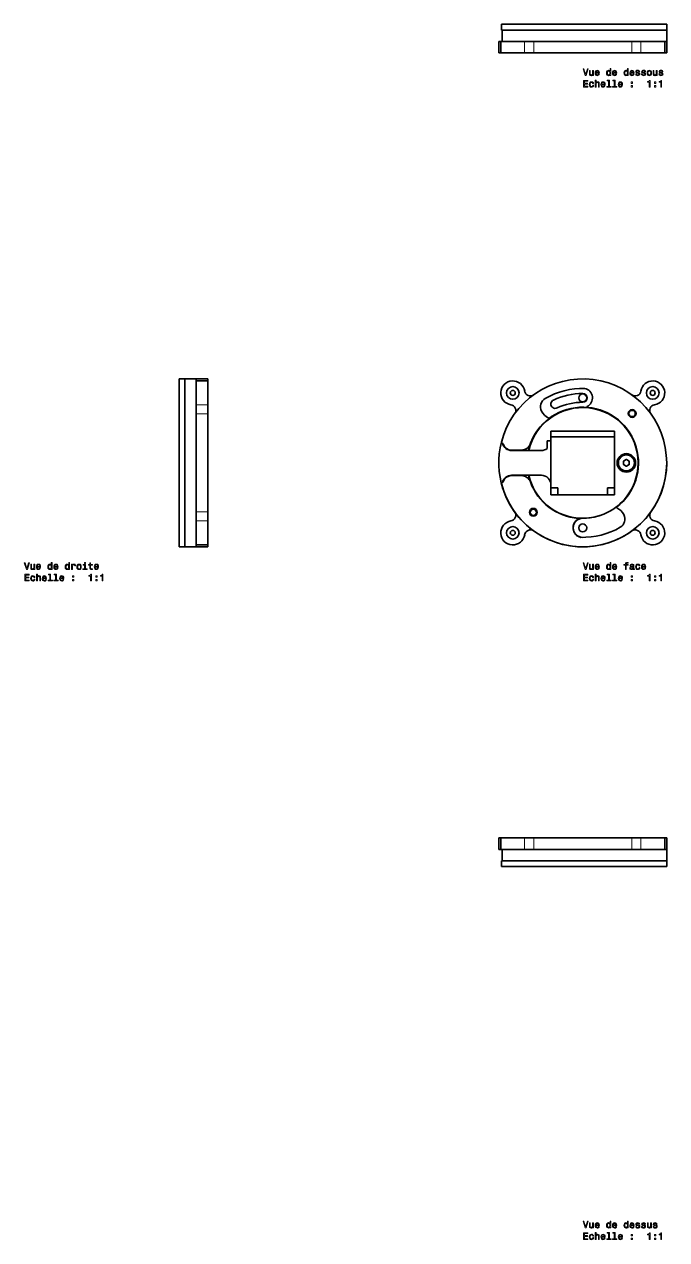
# Model space of a CAD drawing. Extents: x 302 to 980, y 13 to 676.
# Drawn here: x 302 to 638, y 13 to 650 of the extents above; entities that cross this region are included whole.
import ezdxf

# ---------------------------------------------------------------- set-up
doc = ezdxf.new("R2010")
doc.units = 0

msp = doc.modelspace()

# ---------------------------------------------------------------- linework, layer by layer
at = {"color": 7, "lineweight": 35, "ltscale": 0.000389099}
for p, q in [((551.87, 650.38), (551.85, 650.38)), ((551.87, 647.38), (551.85, 647.38)), ((551.85, 211.93), (551.87, 211.93)), ((551.85, 208.93), (551.87, 208.93))]:
    msp.add_line(p, q, dxfattribs=at)
at = {"color": 7, "lineweight": 35, "ltscale": 0.075}
for p, q in [((551.85, 650.38), (551.85, 647.38)), ((638.5, 647.38), (638.5, 650.38)), ((385.93, 464.5), (382.93, 464.5)), ((385.93, 376.5), (382.93, 376.5)), ((551.85, 208.93), (551.85, 211.93)), ((551.85, 208.93), (551.85, 211.93)), ((638.5, 211.93), (638.5, 208.93))]:
    msp.add_line(p, q, dxfattribs=at)
at = {"color": 7, "lineweight": 13, "ltscale": 0.075}
for p, q in [((551.87, 650.38), (551.87, 647.38)), ((551.87, 208.93), (551.87, 211.93))]:
    msp.add_line(p, q, dxfattribs=at)
at = {"color": 7, "lineweight": 35}
for p, q in [((638.5, 650.38), (551.87, 650.38)), ((638.5, 647.38), (551.87, 647.38)), ((638.5, 647.38), (552.46, 647.38)), ((620.23, 641.38), (568.77, 641.38)), ((620.23, 641.38), (568.77, 641.38)), ((620.23, 635.38), (568.77, 635.38)), ((382.93, 464.5), (382.93, 420.5)), ((385.93, 464.5), (385.93, 420.5)), ((385.93, 464.5), (385.93, 420.5)), ((391.93, 464.5), (391.93, 420.5)), ((391.93, 446.23), (391.93, 420.5)), ((397.93, 446.23), (397.93, 420.5)), ((577.8, 437.2), (611.2, 437.2)), ((577.8, 434.2), (611.2, 434.2)), ((611.2, 403.8), (611.2, 437.2)), ((611.2, 407.5), (611.2, 434.2)), ((577.8, 432), (577.8, 409.01)), ((382.93, 420.5), (382.93, 376.5)), ((385.93, 420.5), (385.93, 376.5)), ((385.93, 420.5), (385.93, 376.5)), ((391.93, 420.5), (391.93, 394.77)), ((391.93, 420.5), (391.93, 376.5)), ((397.93, 420.5), (397.93, 394.77)), ((611.2, 403.8), (577.8, 403.8)), ((568.77, 223.93), (620.23, 223.93)), ((552.46, 217.93), (638.5, 217.93)), ((568.77, 217.93), (620.23, 217.93)), ((551.87, 211.93), (638.5, 211.93)), ((552.46, 211.93), (638.5, 211.93)), ((551.87, 208.93), (638.5, 208.93))]:
    msp.add_line(p, q, dxfattribs=at)
at = {"color": 7, "lineweight": 35, "ltscale": 0.070697}
msp.add_line((592.23, 650.38), (589.4, 650.38), dxfattribs=at)
at = {"color": 7, "lineweight": 35, "ltscale": 0.002773}
msp.add_line((592.34, 650.38), (592.23, 650.38), dxfattribs=at)
at = {"color": 7, "lineweight": 35, "ltscale": 0.002893}
msp.add_line((612.31, 650.38), (612.19, 650.38), dxfattribs=at)
at = {"color": 7, "lineweight": 35, "ltscale": 0.094115}
msp.add_line((616.07, 650.38), (612.31, 650.38), dxfattribs=at)
at = {"color": 7, "lineweight": 35, "ltscale": 0.014232}
msp.add_line((616.64, 650.38), (616.07, 650.38), dxfattribs=at)
at = {"color": 7, "lineweight": 35, "ltscale": 0.15}
for p, q in [((552.23, 641.38), (552.23, 647.38)), ((638.5, 641.38), (638.5, 647.38)), ((550.5, 635.38), (550.5, 641.38)), ((551.53, 641.38), (551.53, 635.38)), ((637.47, 641.38), (637.47, 635.38)), ((638.5, 635.38), (638.5, 641.38)), ((391.93, 464.5), (385.93, 464.5)), ((397.93, 464.5), (391.93, 464.5)), ((391.93, 463.47), (397.93, 463.47)), ((391.93, 376.5), (385.93, 376.5)), ((391.93, 377.53), (397.93, 377.53)), ((397.93, 376.5), (391.93, 376.5)), ((550.5, 223.93), (550.5, 217.93)), ((551.53, 217.93), (551.53, 223.93)), ((637.47, 217.93), (637.47, 223.93)), ((638.5, 223.93), (638.5, 217.93)), ((552.23, 217.93), (552.23, 211.93)), ((552.23, 217.93), (552.23, 211.93)), ((638.5, 217.93), (638.5, 211.93))]:
    msp.add_line(p, q, dxfattribs=at)
at = {"color": 7, "lineweight": 13, "ltscale": 0.15}
for p, q in [((552.46, 641.38), (552.46, 647.38)), ((564.05, 635.38), (564.05, 641.38)), ((568.77, 635.38), (568.77, 641.38)), ((620.23, 641.38), (620.23, 635.38)), ((624.95, 641.38), (624.95, 635.38)), ((397.93, 450.95), (391.93, 450.95)), ((397.93, 446.23), (391.93, 446.23)), ((397.93, 394.77), (391.93, 394.77)), ((397.93, 390.05), (391.93, 390.05)), ((564.05, 217.93), (564.05, 223.93)), ((568.77, 217.93), (568.77, 223.93)), ((620.23, 223.93), (620.23, 217.93)), ((624.95, 223.93), (624.95, 217.93)), ((552.46, 217.93), (552.46, 211.93))]:
    msp.add_line(p, q, dxfattribs=at)
at = {"color": 7, "lineweight": 35, "ltscale": 0.025726}
for p, q in [((551.53, 641.38), (550.5, 641.38)), ((397.93, 377.53), (397.93, 376.5)), ((637.47, 223.93), (638.5, 223.93))]:
    msp.add_line(p, q, dxfattribs=at)
at = {"color": 7, "lineweight": 35, "ltscale": 0.313062}
for p, q in [((564.05, 641.38), (551.53, 641.38)), ((637.47, 641.38), (624.95, 641.38)), ((551.53, 635.38), (564.05, 635.38)), ((624.95, 635.38), (637.47, 635.38)), ((391.93, 463.47), (391.93, 450.95)), ((397.93, 450.95), (397.93, 463.47)), ((391.93, 390.05), (391.93, 377.53)), ((397.93, 377.53), (397.93, 390.05)), ((564.05, 223.93), (551.53, 223.93)), ((637.47, 223.93), (624.95, 223.93)), ((551.53, 217.93), (564.05, 217.93)), ((624.95, 217.93), (637.47, 217.93))]:
    msp.add_line(p, q, dxfattribs=at)
at = {"color": 7, "lineweight": 35, "ltscale": 0.117937}
for p, q in [((568.77, 641.38), (564.05, 641.38)), ((624.95, 641.38), (620.23, 641.38)), ((568.77, 635.38), (564.05, 635.38)), ((624.95, 635.38), (620.23, 635.38)), ((391.93, 450.95), (391.93, 446.23)), ((397.93, 450.95), (397.93, 446.23)), ((391.93, 394.77), (391.93, 390.05)), ((397.93, 394.77), (397.93, 390.05)), ((564.05, 223.93), (568.77, 223.93)), ((620.23, 223.93), (624.95, 223.93)), ((564.05, 217.93), (568.77, 217.93)), ((620.23, 217.93), (624.95, 217.93))]:
    msp.add_line(p, q, dxfattribs=at)
at = {"color": 7, "lineweight": 35, "ltscale": 0.025702}
for p, q in [((638.5, 641.38), (637.47, 641.38)), ((638.5, 641.38), (637.47, 641.38)), ((638.5, 635.38), (637.47, 635.38)), ((391.93, 464.5), (391.93, 463.47)), ((397.93, 464.5), (397.93, 463.47)), ((550.5, 223.93), (551.53, 223.93)), ((550.5, 217.93), (551.53, 217.93))]:
    msp.add_line(p, q, dxfattribs=at)
at = {"color": 7, "lineweight": 35, "ltscale": 0.030038}
for p, q in [((551.7, 635.38), (550.5, 635.38)), ((391.93, 377.7), (391.93, 376.5)), ((637.3, 217.93), (638.5, 217.93))]:
    msp.add_line(p, q, dxfattribs=at)
at = {"color": 7, "lineweight": 35, "ltscale": 0.13}
for p, q in [((577.8, 437.2), (577.8, 432)), ((577.8, 409), (577.8, 403.8))]:
    msp.add_line(p, q, dxfattribs=at)
at = {"color": 7, "lineweight": 35, "ltscale": 0.127895}
for p, q in [((557.23, 427.2), (562.35, 427.2)), ((557.23, 413.8), (562.35, 413.8))]:
    msp.add_line(p, q, dxfattribs=at)
at = {"color": 7, "lineweight": 35, "ltscale": 0.219635}
for p, q in [((566.02, 427), (557.23, 427)), ((566.02, 414), (557.23, 414))]:
    msp.add_line(p, q, dxfattribs=at)
at = {"color": 7, "lineweight": 35, "ltscale": 0.164384}
for p, q in [((572.8, 427), (566.22, 427)), ((572.8, 414), (566.22, 414))]:
    msp.add_line(p, q, dxfattribs=at)
at = {"color": 7, "lineweight": 35, "ltscale": 0.05}
msp.add_line((575.8, 432), (577.8, 432), dxfattribs=at)
at = {"color": 7, "lineweight": 35, "ltscale": 0.1}
msp.add_line((575.8, 432), (575.8, 428), dxfattribs=at)
at = {"color": 7, "lineweight": 13, "ltscale": 0.041858}
for p, q in [((615.81, 421.34), (615.81, 419.66)), ((618.86, 421.42), (617.41, 422.26)), ((618.91, 419.66), (618.91, 421.34)), ((617.41, 418.74), (618.86, 419.58))]:
    msp.add_line(p, q, dxfattribs=at)
at = {"color": 7, "lineweight": 13, "ltscale": 0.001251}
for p, q in [((615.81, 421.34), (615.86, 421.34)), ((615.81, 419.66), (615.86, 419.66))]:
    msp.add_line(p, q, dxfattribs=at)
at = {"color": 7, "lineweight": 13, "ltscale": 0.041857}
for p, q in [((617.31, 422.26), (615.86, 421.42)), ((615.86, 419.58), (617.31, 418.74))]:
    msp.add_line(p, q, dxfattribs=at)
at = {"color": 7, "lineweight": 13, "ltscale": 0.001249}
msp.add_line((615.86, 421.42), (615.88, 421.38), dxfattribs=at)
at = {"color": 7, "lineweight": 35, "ltscale": 0.041858}
for p, q in [((615.86, 421.34), (615.86, 419.66)), ((617.33, 422.22), (615.88, 421.38)), ((618.83, 421.38), (617.38, 422.22)), ((618.86, 419.66), (618.86, 421.34)), ((615.88, 419.62), (617.33, 418.78)), ((617.38, 418.78), (618.83, 419.62))]:
    msp.add_line(p, q, dxfattribs=at)
at = {"color": 7, "lineweight": 13, "ltscale": 0.00125}
for p, q in [((617.31, 422.26), (617.33, 422.22)), ((617.41, 422.26), (617.38, 422.22)), ((618.86, 421.42), (618.83, 421.38)), ((618.91, 421.34), (618.86, 421.34)), ((615.86, 419.58), (615.88, 419.62)), ((617.31, 418.74), (617.33, 418.78)), ((617.41, 418.74), (617.38, 418.78)), ((618.86, 419.58), (618.83, 419.62)), ((618.91, 419.66), (618.86, 419.66))]:
    msp.add_line(p, q, dxfattribs=at)
at = {"color": 7, "lineweight": 13, "ltscale": 0.001138}
for p, q in [((618.83, 421.3), (618.83, 421.35)), ((615.88, 419.7), (615.88, 419.65))]:
    msp.add_line(p, q, dxfattribs=at)
at = {"color": 7, "lineweight": 35, "ltscale": 0.0925}
for p, q in [((581.5, 407.5), (577.8, 407.5)), ((581.5, 407.5), (581.5, 403.8)), ((611.2, 407.5), (607.5, 407.5)), ((607.5, 407.5), (607.5, 403.8))]:
    msp.add_line(p, q, dxfattribs=at)
at = {"color": 7, "lineweight": 35, "ltscale": 0.003749}
msp.add_line((620.04, 406.63), (620.17, 406.56), dxfattribs=at)
at = {"color": 7, "lineweight": 35, "ltscale": 0.000370789}
msp.add_line((382.93, 381.45), (382.93, 381.44), dxfattribs=at)
at = {"color": 7, "lineweight": 35, "ltscale": 0.005557}
for p, q in [((552.23, 217.93), (552.46, 217.93)), ((552.23, 211.93), (552.46, 211.93))]:
    msp.add_line(p, q, dxfattribs=at)
at = {"color": 7, "lineweight": 35, "ltscale": 0.286037}
msp.add_line((612.27, 208.93), (623.71, 208.93), dxfattribs=at)
at = {"color": 7, "lineweight": 13}
for points in [[(596.9, 627.03), (596.02, 624.05), (595.12, 627.03), (594.64, 627.03), (595.77, 623.53), (596.27, 623.53), (597.37, 627.03)], [(600.1, 626.24), (599.65, 626.24), (599.65, 624.67), (599.6, 624.31), (599.46, 624.05), (599.23, 623.89), (598.93, 623.83), (598.7, 623.88), (598.54, 624), (598.46, 624.2), (598.44, 624.5), (598.44, 626.24), (597.99, 626.24), (597.99, 624.46), (598.01, 624.1), (598.11, 623.8), (598.4, 623.53), (598.87, 623.43), (599.12, 623.47), (599.34, 623.56), (599.52, 623.71), (599.67, 623.94), (599.67, 623.53), (600.1, 623.53)], [(601.43, 624.75), (603.21, 624.75), (603.21, 624.96), (603.13, 625.54), (602.91, 625.97), (602.56, 626.24), (602.09, 626.33), (601.63, 626.23), (601.28, 625.95), (601.05, 625.49), (600.97, 624.88), (601.05, 624.26), (601.27, 623.81), (601.62, 623.53), (602.07, 623.43), (602.47, 623.5), (602.79, 623.67), (603.03, 623.94), (603.16, 624.3), (602.73, 624.3), (602.63, 624.1), (602.5, 623.95), (602.13, 623.83), (601.84, 623.89), (601.63, 624.06), (601.48, 624.35), (601.43, 624.74)], [(601.43, 625.13), (601.49, 625.47), (601.63, 625.73), (601.83, 625.89), (602.11, 625.94), (602.37, 625.89), (602.58, 625.73), (602.71, 625.47), (602.75, 625.13)], [(608.78, 623.95), (608.78, 623.53), (609.23, 623.53), (609.23, 627.15), (608.79, 627.15), (608.79, 625.82), (608.45, 626.21), (608.24, 626.3), (608.01, 626.33), (607.58, 626.23), (607.24, 625.95), (607.03, 625.49), (606.95, 624.88), (607.03, 624.27), (607.24, 623.81), (607.58, 623.53), (608.01, 623.43), (608.24, 623.47), (608.45, 623.56)], [(608.08, 625.93), (608.37, 625.86), (608.6, 625.67), (608.73, 625.34), (608.78, 624.88), (608.73, 624.42), (608.6, 624.1), (608.37, 623.9), (608.08, 623.83), (607.8, 623.9), (607.59, 624.1), (607.45, 624.43), (607.41, 624.88), (607.45, 625.33), (607.59, 625.66), (607.8, 625.86)], [(610.54, 624.75), (612.32, 624.75), (612.32, 624.96), (612.24, 625.54), (612.02, 625.97), (611.67, 626.24), (611.2, 626.33), (610.74, 626.23), (610.39, 625.95), (610.16, 625.49), (610.08, 624.88), (610.15, 624.26), (610.38, 623.81), (610.73, 623.53), (611.18, 623.43), (611.58, 623.5), (611.9, 623.67), (612.14, 623.94), (612.27, 624.3), (611.83, 624.3), (611.74, 624.1), (611.61, 623.95), (611.24, 623.83), (610.95, 623.89), (610.73, 624.06), (610.59, 624.35), (610.54, 624.74)], [(610.54, 625.13), (610.6, 625.47), (610.73, 625.73), (610.94, 625.89), (611.21, 625.94), (611.48, 625.89), (611.69, 625.73), (611.81, 625.47), (611.86, 625.13)], [(617.89, 623.95), (617.89, 623.53), (618.33, 623.53), (618.33, 627.15), (617.9, 627.15), (617.9, 625.82), (617.56, 626.21), (617.35, 626.3), (617.11, 626.33), (616.69, 626.23), (616.35, 625.95), (616.14, 625.49), (616.06, 624.88), (616.14, 624.27), (616.35, 623.81), (616.69, 623.53), (617.11, 623.43), (617.35, 623.47), (617.56, 623.56)], [(617.19, 625.93), (617.48, 625.86), (617.7, 625.67), (617.84, 625.34), (617.89, 624.88), (617.84, 624.42), (617.7, 624.1), (617.48, 623.9), (617.19, 623.83), (616.91, 623.9), (616.7, 624.1), (616.56, 624.43), (616.51, 624.88), (616.56, 625.33), (616.7, 625.66), (616.91, 625.86)], [(619.65, 624.75), (621.43, 624.75), (621.43, 624.96), (621.35, 625.54), (621.13, 625.97), (620.78, 626.24), (620.31, 626.33), (619.85, 626.23), (619.49, 625.95), (619.27, 625.49), (619.19, 624.88), (619.26, 624.26), (619.49, 623.81), (619.84, 623.53), (620.29, 623.43), (620.68, 623.5), (621.01, 623.67), (621.24, 623.94), (621.38, 624.3), (620.94, 624.3), (620.85, 624.1), (620.72, 623.95), (620.35, 623.83), (620.06, 623.89), (619.84, 624.06), (619.7, 624.35), (619.65, 624.74)], [(619.65, 625.13), (619.71, 625.47), (619.84, 625.73), (620.05, 625.89), (620.32, 625.94), (620.59, 625.89), (620.8, 625.73), (620.92, 625.47), (620.97, 625.13)], [(623.62, 625.11), (623.2, 625.21), (622.88, 625.32), (622.77, 625.56), (622.8, 625.73), (622.91, 625.85), (623.08, 625.92), (623.33, 625.95), (623.56, 625.92), (623.75, 625.83), (623.87, 625.7), (623.92, 625.51), (624.36, 625.51), (624.36, 625.52), (624.28, 625.85), (624.07, 626.11), (623.75, 626.27), (623.33, 626.33), (622.9, 626.27), (622.59, 626.1), (622.39, 625.86), (622.33, 625.54), (622.37, 625.24), (622.52, 625.03), (622.75, 624.88), (623.09, 624.77), (623.58, 624.65), (623.88, 624.53), (623.96, 624.42), (623.99, 624.27), (623.95, 624.09), (623.83, 623.95), (623.63, 623.86), (623.37, 623.82), (623.09, 623.86), (622.89, 623.96), (622.75, 624.13), (622.7, 624.37), (622.27, 624.37), (622.34, 623.97), (622.55, 623.67), (622.87, 623.5), (623.33, 623.43), (623.8, 623.5), (624.15, 623.67), (624.36, 623.96), (624.44, 624.32), (624.38, 624.64), (624.22, 624.86), (623.97, 625)], [(626.66, 625.11), (626.23, 625.21), (625.91, 625.32), (625.81, 625.56), (625.84, 625.73), (625.94, 625.85), (626.12, 625.92), (626.36, 625.95), (626.6, 625.92), (626.79, 625.83), (626.91, 625.7), (626.96, 625.51), (627.39, 625.51), (627.39, 625.52), (627.32, 625.85), (627.11, 626.11), (626.79, 626.27), (626.36, 626.33), (625.93, 626.27), (625.62, 626.1), (625.43, 625.86), (625.36, 625.54), (625.41, 625.24), (625.55, 625.03), (625.78, 624.88), (626.12, 624.77), (626.62, 624.65), (626.92, 624.53), (627, 624.42), (627.03, 624.27), (626.98, 624.09), (626.86, 623.95), (626.67, 623.86), (626.4, 623.82), (626.13, 623.86), (625.92, 623.96), (625.79, 624.13), (625.73, 624.37), (625.3, 624.37), (625.37, 623.97), (625.58, 623.67), (625.91, 623.5), (626.36, 623.43), (626.84, 623.5), (627.19, 623.67), (627.4, 623.96), (627.47, 624.32), (627.42, 624.64), (627.26, 624.86), (627, 625)], [(628.24, 624.88), (628.32, 624.26), (628.55, 623.81), (628.92, 623.53), (629.41, 623.43), (629.9, 623.53), (630.27, 623.8), (630.5, 624.26), (630.59, 624.88), (630.5, 625.49), (630.27, 625.95), (629.9, 626.23), (629.41, 626.33), (628.92, 626.23), (628.55, 625.95), (628.32, 625.49)], [(628.69, 624.88), (628.74, 625.34), (628.88, 625.67), (629.11, 625.87), (629.41, 625.94), (629.72, 625.87), (629.94, 625.67), (630.09, 625.34), (630.14, 624.88), (630.09, 624.42), (629.94, 624.09), (629.72, 623.89), (629.41, 623.82), (629.11, 623.89), (628.88, 624.09), (628.74, 624.42)], [(633.49, 626.24), (633.05, 626.24), (633.05, 624.67), (633, 624.31), (632.85, 624.05), (632.63, 623.89), (632.33, 623.83), (632.09, 623.88), (631.94, 624), (631.86, 624.2), (631.84, 624.5), (631.84, 626.24), (631.39, 626.24), (631.39, 624.46), (631.41, 624.1), (631.5, 623.8), (631.79, 623.53), (632.26, 623.43), (632.52, 623.47), (632.73, 623.56), (632.92, 623.71), (633.07, 623.94), (633.07, 623.53), (633.49, 623.53)], [(635.77, 625.11), (635.34, 625.21), (635.02, 625.32), (634.92, 625.56), (634.95, 625.73), (635.05, 625.85), (635.22, 625.92), (635.47, 625.95), (635.71, 625.92), (635.89, 625.83), (636.02, 625.7), (636.07, 625.51), (636.5, 625.51), (636.5, 625.52), (636.42, 625.85), (636.22, 626.11), (635.89, 626.27), (635.47, 626.33), (635.04, 626.27), (634.73, 626.1), (634.53, 625.86), (634.47, 625.54), (634.52, 625.24), (634.66, 625.03), (634.89, 624.88), (635.23, 624.77), (635.72, 624.65), (636.03, 624.53), (636.11, 624.42), (636.14, 624.27), (636.09, 624.09), (635.97, 623.95), (635.77, 623.86), (635.51, 623.82), (635.23, 623.86), (635.03, 623.96), (634.9, 624.13), (634.84, 624.37), (634.41, 624.37), (634.48, 623.97), (634.69, 623.67), (635.02, 623.5), (635.47, 623.43), (635.95, 623.5), (636.29, 623.67), (636.51, 623.96), (636.58, 624.32), (636.53, 624.64), (636.37, 624.86), (636.11, 625)], [(594.96, 617.48), (597.18, 617.48), (597.18, 617.9), (595.42, 617.9), (595.42, 619.09), (596.99, 619.09), (596.99, 619.51), (595.42, 619.51), (595.42, 620.56), (597.14, 620.56), (597.14, 620.98), (594.96, 620.98)], [(599.73, 619.29), (600.17, 619.29), (600.08, 619.69), (599.87, 620.01), (599.53, 620.21), (599.09, 620.28), (598.61, 620.18), (598.24, 619.9), (598.01, 619.44), (597.92, 618.83), (598, 618.22), (598.23, 617.76), (598.59, 617.48), (599.07, 617.38), (599.51, 617.46), (599.85, 617.67), (600.08, 618), (600.18, 618.45), (599.76, 618.45), (599.68, 618.17), (599.54, 617.95), (599.34, 617.82), (599.09, 617.78), (598.78, 617.85), (598.56, 618.05), (598.42, 618.38), (598.38, 618.84), (598.42, 619.3), (598.56, 619.62), (598.79, 619.83), (599.09, 619.9), (599.35, 619.85), (599.55, 619.73), (599.68, 619.54)], [(601.05, 617.48), (601.49, 617.48), (601.49, 619.04), (601.54, 619.4), (601.68, 619.66), (601.91, 619.83), (602.21, 619.89), (602.45, 619.84), (602.6, 619.7), (602.68, 619.47), (602.71, 619.17), (602.71, 617.48), (603.15, 617.48), (603.15, 619.26), (603.13, 619.62), (603.04, 619.92), (602.74, 620.19), (602.28, 620.28), (602.02, 620.25), (601.81, 620.15), (601.63, 620), (601.49, 619.8), (601.49, 621.1), (601.05, 621.1)], [(604.47, 618.71), (606.25, 618.71), (606.25, 618.91), (606.17, 619.49), (605.95, 619.93), (605.6, 620.19), (605.13, 620.28), (604.67, 620.18), (604.31, 619.9), (604.09, 619.44), (604.01, 618.84), (604.08, 618.22), (604.31, 617.76), (604.66, 617.48), (605.11, 617.38), (605.5, 617.45), (605.83, 617.62), (606.06, 617.89), (606.2, 618.26), (605.76, 618.26), (605.67, 618.06), (605.54, 617.9), (605.17, 617.78), (604.88, 617.84), (604.66, 618.02), (604.52, 618.3), (604.47, 618.69)], [(604.47, 619.08), (604.53, 619.43), (604.66, 619.68), (604.87, 619.84), (605.14, 619.9), (605.41, 619.84), (605.62, 619.68), (605.74, 619.43), (605.79, 619.08)], [(608, 620.73), (608, 617.85), (607.09, 617.85), (607.09, 617.48), (609.35, 617.48), (609.35, 617.85), (608.44, 617.85), (608.44, 621.1), (607.3, 621.1), (607.3, 620.73)], [(611.04, 620.73), (611.04, 617.85), (610.12, 617.85), (610.12, 617.48), (612.39, 617.48), (612.39, 617.85), (611.48, 617.85), (611.48, 621.1), (610.34, 621.1), (610.34, 620.73)], [(613.58, 618.71), (615.35, 618.71), (615.36, 618.91), (615.28, 619.49), (615.06, 619.93), (614.7, 620.19), (614.23, 620.28), (613.78, 620.18), (613.42, 619.9), (613.2, 619.44), (613.11, 618.84), (613.19, 618.22), (613.42, 617.76), (613.77, 617.48), (614.22, 617.38), (614.61, 617.45), (614.94, 617.62), (615.17, 617.89), (615.31, 618.26), (614.87, 618.26), (614.78, 618.06), (614.65, 617.9), (614.27, 617.78), (613.99, 617.84), (613.77, 618.02), (613.63, 618.3), (613.58, 618.69)], [(613.58, 619.08), (613.63, 619.43), (613.77, 619.68), (613.98, 619.84), (614.25, 619.9), (614.52, 619.84), (614.72, 619.68), (614.85, 619.43), (614.89, 619.08)], [(619.96, 619.44), (620.65, 619.44), (620.65, 620.19), (619.96, 620.19)], [(619.96, 617.48), (620.65, 617.48), (620.65, 618.23), (619.96, 618.23)], [(629.32, 617.48), (629.78, 617.48), (629.78, 621.01), (629.44, 621.01), (629.35, 620.7), (629.17, 620.49), (628.89, 620.37), (628.51, 620.33), (628.51, 619.97), (629.32, 619.97)], [(632.1, 619.44), (632.8, 619.44), (632.8, 620.19), (632.1, 620.19)], [(632.1, 617.48), (632.8, 617.48), (632.8, 618.23), (632.1, 618.23)], [(635.4, 617.48), (635.85, 617.48), (635.85, 621.01), (635.51, 621.01), (635.42, 620.7), (635.24, 620.49), (634.96, 620.37), (634.58, 620.33), (634.58, 619.97), (635.4, 619.97)], [(304.02, 368.15), (303.15, 365.17), (302.24, 368.15), (301.76, 368.15), (302.89, 364.64), (303.4, 364.64), (304.5, 368.15)], [(307.23, 367.35), (306.78, 367.35), (306.78, 365.79), (306.73, 365.43), (306.59, 365.16), (306.36, 365), (306.06, 364.95), (305.82, 364.99), (305.67, 365.11), (305.59, 365.32), (305.57, 365.61), (305.57, 367.35), (305.12, 367.35), (305.12, 365.57), (305.14, 365.21), (305.23, 364.92), (305.53, 364.64), (306, 364.55), (306.25, 364.58), (306.46, 364.67), (306.65, 364.83), (306.8, 365.06), (306.8, 364.64), (307.23, 364.64)], [(308.56, 365.87), (310.34, 365.87), (310.34, 366.08), (310.26, 366.66), (310.04, 367.09), (309.69, 367.35), (309.22, 367.45), (308.76, 367.35), (308.41, 367.06), (308.18, 366.61), (308.1, 366), (308.17, 365.38), (308.4, 364.93), (308.75, 364.64), (309.2, 364.55), (309.6, 364.61), (309.92, 364.78), (310.16, 365.06), (310.29, 365.42), (309.85, 365.42), (309.76, 365.22), (309.63, 365.07), (309.26, 364.95), (308.97, 365), (308.75, 365.18), (308.61, 365.47), (308.56, 365.85)], [(308.56, 366.24), (308.62, 366.59), (308.75, 366.85), (308.96, 367), (309.23, 367.06), (309.5, 367), (309.71, 366.85), (309.83, 366.59), (309.88, 366.24)], [(315.91, 365.06), (315.91, 364.64), (316.35, 364.64), (316.35, 368.26), (315.92, 368.26), (315.92, 366.94), (315.58, 367.32), (315.37, 367.41), (315.13, 367.45), (314.7, 367.35), (314.37, 367.06), (314.16, 366.61), (314.08, 366), (314.16, 365.39), (314.37, 364.93), (314.7, 364.64), (315.13, 364.55), (315.37, 364.58), (315.58, 364.67)], [(315.21, 367.05), (315.5, 366.98), (315.72, 366.78), (315.85, 366.45), (315.91, 366), (315.85, 365.54), (315.72, 365.21), (315.5, 365.01), (315.21, 364.95), (314.93, 365.01), (314.72, 365.21), (314.58, 365.55), (314.53, 366), (314.58, 366.45), (314.72, 366.78), (314.93, 366.98)], [(317.67, 365.87), (319.45, 365.87), (319.45, 366.08), (319.37, 366.66), (319.15, 367.09), (318.8, 367.35), (318.33, 367.45), (317.87, 367.35), (317.51, 367.06), (317.29, 366.61), (317.21, 366), (317.28, 365.38), (317.51, 364.93), (317.86, 364.64), (318.31, 364.55), (318.7, 364.61), (319.03, 364.78), (319.26, 365.06), (319.4, 365.42), (318.96, 365.42), (318.87, 365.22), (318.74, 365.07), (318.37, 364.95), (318.08, 365), (317.86, 365.18), (317.72, 365.47), (317.67, 365.85)], [(317.67, 366.24), (317.73, 366.59), (317.86, 366.85), (318.07, 367), (318.34, 367.06), (318.61, 367), (318.82, 366.85), (318.94, 366.59), (318.99, 366.24)], [(325.02, 365.06), (325.02, 364.64), (325.46, 364.64), (325.46, 368.26), (325.02, 368.26), (325.02, 366.94), (324.69, 367.32), (324.48, 367.41), (324.24, 367.45), (323.81, 367.35), (323.48, 367.06), (323.26, 366.61), (323.19, 366), (323.26, 365.39), (323.48, 364.93), (323.81, 364.64), (324.24, 364.55), (324.48, 364.58), (324.69, 364.67)], [(324.32, 367.05), (324.61, 366.98), (324.83, 366.78), (324.96, 366.45), (325.01, 366), (324.96, 365.54), (324.83, 365.21), (324.61, 365.01), (324.32, 364.95), (324.04, 365.01), (323.83, 365.21), (323.69, 365.55), (323.64, 366), (323.69, 366.45), (323.83, 366.78), (324.04, 366.98)], [(326.56, 364.64), (327, 364.64), (327, 366.19), (327.05, 366.56), (327.18, 366.83), (327.4, 366.99), (327.7, 367.05), (327.92, 367.01), (328.09, 366.91), (328.19, 366.74), (328.23, 366.51), (328.67, 366.51), (328.61, 366.92), (328.45, 367.21), (328.17, 367.39), (327.79, 367.45), (327.53, 367.41), (327.31, 367.31), (327.12, 367.13), (326.96, 366.9), (326.96, 367.35), (326.56, 367.35)], [(329.3, 365.99), (329.38, 365.38), (329.61, 364.93), (329.98, 364.64), (330.47, 364.55), (330.96, 364.64), (331.33, 364.92), (331.56, 365.37), (331.65, 365.99), (331.56, 366.61), (331.33, 367.07), (330.96, 367.35), (330.47, 367.45), (329.98, 367.35), (329.61, 367.06), (329.38, 366.61)], [(329.75, 366), (329.79, 366.45), (329.94, 366.78), (330.16, 366.98), (330.47, 367.05), (330.77, 366.98), (331, 366.79), (331.14, 366.45), (331.19, 366), (331.14, 365.54), (331, 365.21), (330.77, 365.01), (330.47, 364.94), (330.16, 365.01), (329.94, 365.21), (329.79, 365.54)], [(333.82, 365.02), (333.82, 367.26), (332.68, 367.26), (332.68, 366.88), (333.38, 366.88), (333.38, 365.02), (332.47, 365.02), (332.47, 364.64), (334.74, 364.64), (334.74, 365.02)], [(333.83, 368.26), (333.36, 368.26), (333.36, 367.76), (333.83, 367.76)], [(336.09, 366.88), (336.09, 365.53), (336.12, 365.09), (336.26, 364.78), (336.55, 364.61), (337.03, 364.55), (337.55, 364.57), (337.55, 364.96), (337.17, 364.93), (336.82, 364.97), (336.63, 365.09), (336.55, 365.3), (336.54, 365.6), (336.54, 366.88), (337.55, 366.88), (337.55, 367.26), (336.54, 367.26), (336.54, 368.05), (336.09, 368.05), (336.09, 367.26), (335.33, 367.26), (335.33, 366.88)], [(338.92, 365.87), (340.7, 365.87), (340.7, 366.08), (340.62, 366.66), (340.4, 367.09), (340.05, 367.35), (339.58, 367.45), (339.12, 367.35), (338.77, 367.06), (338.54, 366.61), (338.46, 366), (338.53, 365.38), (338.76, 364.93), (339.11, 364.64), (339.56, 364.55), (339.96, 364.61), (340.28, 364.78), (340.52, 365.06), (340.65, 365.42), (340.21, 365.42), (340.12, 365.22), (339.99, 365.07), (339.62, 364.95), (339.33, 365), (339.11, 365.18), (338.97, 365.47), (338.92, 365.85)], [(338.92, 366.24), (338.98, 366.59), (339.11, 366.85), (339.32, 367), (339.59, 367.06), (339.86, 367), (340.07, 366.85), (340.19, 366.59), (340.24, 366.24)], [(596.9, 368.15), (596.02, 365.17), (595.12, 368.15), (594.64, 368.15), (595.77, 364.64), (596.27, 364.64), (597.37, 368.15)], [(600.1, 367.35), (599.65, 367.35), (599.65, 365.79), (599.6, 365.43), (599.46, 365.16), (599.23, 365), (598.93, 364.95), (598.7, 364.99), (598.54, 365.11), (598.46, 365.32), (598.44, 365.61), (598.44, 367.35), (597.99, 367.35), (597.99, 365.57), (598.01, 365.21), (598.11, 364.92), (598.4, 364.64), (598.87, 364.55), (599.12, 364.58), (599.34, 364.67), (599.52, 364.83), (599.67, 365.06), (599.67, 364.64), (600.1, 364.64)], [(601.43, 365.87), (603.21, 365.87), (603.21, 366.08), (603.13, 366.66), (602.91, 367.09), (602.56, 367.35), (602.09, 367.45), (601.63, 367.35), (601.28, 367.06), (601.05, 366.61), (600.97, 366), (601.05, 365.38), (601.27, 364.93), (601.62, 364.64), (602.07, 364.55), (602.47, 364.61), (602.79, 364.78), (603.03, 365.06), (603.16, 365.42), (602.73, 365.42), (602.63, 365.22), (602.5, 365.07), (602.13, 364.95), (601.84, 365), (601.63, 365.18), (601.48, 365.47), (601.43, 365.85)], [(601.43, 366.24), (601.49, 366.59), (601.63, 366.85), (601.83, 367), (602.11, 367.06), (602.37, 367), (602.58, 366.85), (602.71, 366.59), (602.75, 366.24)], [(608.78, 365.06), (608.78, 364.64), (609.23, 364.64), (609.23, 368.26), (608.79, 368.26), (608.79, 366.94), (608.45, 367.32), (608.24, 367.41), (608.01, 367.45), (607.58, 367.35), (607.24, 367.06), (607.03, 366.61), (606.95, 366), (607.03, 365.39), (607.24, 364.93), (607.58, 364.64), (608.01, 364.55), (608.24, 364.58), (608.45, 364.67)], [(608.08, 367.05), (608.37, 366.98), (608.6, 366.78), (608.73, 366.45), (608.78, 366), (608.73, 365.54), (608.6, 365.21), (608.37, 365.01), (608.08, 364.95), (607.8, 365.01), (607.59, 365.21), (607.45, 365.55), (607.41, 366), (607.45, 366.45), (607.59, 366.78), (607.8, 366.98)], [(610.54, 365.87), (612.32, 365.87), (612.32, 366.08), (612.24, 366.66), (612.02, 367.09), (611.67, 367.35), (611.2, 367.45), (610.74, 367.35), (610.39, 367.06), (610.16, 366.61), (610.08, 366), (610.15, 365.38), (610.38, 364.93), (610.73, 364.64), (611.18, 364.55), (611.58, 364.61), (611.9, 364.78), (612.14, 365.06), (612.27, 365.42), (611.83, 365.42), (611.74, 365.22), (611.61, 365.07), (611.24, 364.95), (610.95, 365), (610.73, 365.18), (610.59, 365.47), (610.54, 365.85)], [(610.54, 366.24), (610.6, 366.59), (610.73, 366.85), (610.94, 367), (611.21, 367.06), (611.48, 367), (611.69, 366.85), (611.81, 366.59), (611.86, 366.24)], [(616.84, 366.88), (616.84, 364.64), (617.29, 364.64), (617.29, 366.88), (618.29, 366.88), (618.29, 367.26), (617.29, 367.26), (617.29, 367.43), (617.32, 367.63), (617.44, 367.77), (617.63, 367.85), (617.92, 367.88), (618.29, 367.86), (618.29, 368.24), (617.81, 368.26), (617.38, 368.22), (617.08, 368.08), (616.9, 367.85), (616.84, 367.51), (616.84, 367.26), (616.03, 367.26), (616.03, 366.88)], [(620.87, 365), (620.87, 364.98), (620.9, 364.81), (620.97, 364.69), (621.29, 364.59), (621.54, 364.63), (621.54, 364.98), (621.43, 364.96), (621.29, 365.03), (621.26, 365.23), (621.26, 366.63), (621.2, 366.99), (621.03, 367.24), (620.72, 367.39), (620.29, 367.45), (619.86, 367.39), (619.55, 367.22), (619.35, 366.95), (619.29, 366.6), (619.29, 366.56), (619.69, 366.56), (619.72, 366.78), (619.83, 366.93), (620.01, 367.02), (620.27, 367.05), (620.52, 367.03), (620.69, 366.95), (620.8, 366.82), (620.84, 366.64), (620.82, 366.43), (620.73, 366.32), (620.53, 366.27), (620.15, 366.23), (619.72, 366.14), (619.41, 365.98), (619.23, 365.73), (619.18, 365.35), (619.23, 365.02), (619.38, 364.77), (619.64, 364.62), (619.98, 364.56), (620.45, 364.67)], [(620.82, 365.59), (620.76, 365.33), (620.6, 365.13), (620.36, 365), (620.06, 364.95), (619.87, 364.98), (619.73, 365.06), (619.65, 365.2), (619.62, 365.39), (619.64, 365.57), (619.72, 365.7), (620.04, 365.84), (620.45, 365.9), (620.82, 366.02)], [(624.02, 366.45), (624.46, 366.45), (624.37, 366.86), (624.15, 367.18), (623.82, 367.37), (623.38, 367.45), (622.89, 367.35), (622.53, 367.06), (622.29, 366.61), (622.21, 365.99), (622.29, 365.38), (622.52, 364.93), (622.87, 364.64), (623.36, 364.55), (623.8, 364.62), (624.13, 364.84), (624.37, 365.17), (624.47, 365.61), (624.04, 365.61), (623.97, 365.33), (623.83, 365.12), (623.62, 364.99), (623.38, 364.95), (623.07, 365.01), (622.85, 365.21), (622.71, 365.54), (622.67, 366.01), (622.71, 366.46), (622.85, 366.79), (623.08, 366.99), (623.38, 367.06), (623.64, 367.01), (623.84, 366.9), (623.97, 366.71)], [(625.72, 365.87), (627.5, 365.87), (627.5, 366.08), (627.42, 366.66), (627.2, 367.09), (626.85, 367.35), (626.38, 367.45), (625.92, 367.35), (625.57, 367.06), (625.34, 366.61), (625.26, 366), (625.33, 365.38), (625.56, 364.93), (625.91, 364.64), (626.36, 364.55), (626.76, 364.61), (627.08, 364.78), (627.32, 365.06), (627.45, 365.42), (627.01, 365.42), (626.92, 365.22), (626.79, 365.07), (626.42, 364.95), (626.13, 365), (625.91, 365.18), (625.77, 365.47), (625.72, 365.85)], [(625.72, 366.24), (625.78, 366.59), (625.91, 366.85), (626.12, 367), (626.39, 367.06), (626.66, 367), (626.87, 366.85), (626.99, 366.59), (627.04, 366.24)], [(302.09, 358.6), (304.31, 358.6), (304.31, 359.02), (302.55, 359.02), (302.55, 360.21), (304.11, 360.21), (304.11, 360.62), (302.55, 360.62), (302.55, 361.67), (304.27, 361.67), (304.27, 362.1), (302.09, 362.1)], [(306.86, 360.41), (307.3, 360.41), (307.21, 360.81), (306.99, 361.13), (306.66, 361.32), (306.22, 361.4), (305.73, 361.3), (305.36, 361.02), (305.13, 360.56), (305.05, 359.94), (305.13, 359.33), (305.35, 358.88), (305.71, 358.6), (306.2, 358.5), (306.64, 358.58), (306.97, 358.79), (307.21, 359.12), (307.31, 359.56), (306.88, 359.56), (306.81, 359.28), (306.67, 359.07), (306.46, 358.94), (306.22, 358.9), (305.91, 358.96), (305.69, 359.17), (305.55, 359.49), (305.51, 359.96), (305.55, 360.41), (305.69, 360.74), (305.92, 360.94), (306.22, 361.01), (306.48, 360.97), (306.68, 360.85), (306.81, 360.66)], [(308.17, 358.6), (308.62, 358.6), (308.62, 360.16), (308.66, 360.52), (308.81, 360.78), (309.04, 360.94), (309.34, 361), (309.58, 360.95), (309.73, 360.82), (309.81, 360.59), (309.83, 360.29), (309.83, 358.6), (310.28, 358.6), (310.28, 360.38), (310.26, 360.73), (310.17, 361.03), (309.87, 361.3), (309.4, 361.4), (309.15, 361.37), (308.94, 361.27), (308.75, 361.12), (308.62, 360.91), (308.62, 362.22), (308.17, 362.22)], [(311.6, 359.82), (313.37, 359.82), (313.38, 360.03), (313.3, 360.61), (313.08, 361.04), (312.72, 361.3), (312.25, 361.4), (311.8, 361.3), (311.44, 361.02), (311.22, 360.56), (311.13, 359.95), (311.21, 359.33), (311.44, 358.88), (311.78, 358.6), (312.24, 358.5), (312.63, 358.57), (312.95, 358.74), (313.19, 359.01), (313.33, 359.37), (312.89, 359.37), (312.8, 359.17), (312.67, 359.02), (312.29, 358.9), (312.01, 358.95), (311.79, 359.13), (311.65, 359.42), (311.6, 359.81)], [(311.6, 360.2), (311.65, 360.54), (311.79, 360.8), (312, 360.96), (312.27, 361.01), (312.54, 360.96), (312.74, 360.8), (312.87, 360.54), (312.91, 360.2)], [(315.13, 361.84), (315.13, 358.97), (314.22, 358.97), (314.22, 358.6), (316.48, 358.6), (316.48, 358.97), (315.57, 358.97), (315.57, 362.22), (314.43, 362.22), (314.43, 361.84)], [(318.16, 361.84), (318.16, 358.97), (317.25, 358.97), (317.25, 358.6), (319.52, 358.6), (319.52, 358.97), (318.61, 358.97), (318.61, 362.22), (317.47, 362.22), (317.47, 361.84)], [(320.71, 359.82), (322.48, 359.82), (322.49, 360.03), (322.41, 360.61), (322.18, 361.04), (321.83, 361.3), (321.36, 361.4), (320.9, 361.3), (320.55, 361.02), (320.32, 360.56), (320.24, 359.95), (320.32, 359.33), (320.55, 358.88), (320.89, 358.6), (321.35, 358.5), (321.74, 358.57), (322.06, 358.74), (322.3, 359.01), (322.44, 359.37), (322, 359.37), (321.91, 359.17), (321.78, 359.02), (321.4, 358.9), (321.11, 358.95), (320.9, 359.13), (320.76, 359.42), (320.71, 359.81)], [(320.71, 360.2), (320.76, 360.54), (320.9, 360.8), (321.1, 360.96), (321.38, 361.01), (321.64, 360.96), (321.85, 360.8), (321.98, 360.54), (322.02, 360.2)], [(327.09, 360.55), (327.78, 360.55), (327.78, 361.3), (327.09, 361.3)], [(327.09, 358.6), (327.78, 358.6), (327.78, 359.35), (327.09, 359.35)], [(336.45, 358.6), (336.91, 358.6), (336.91, 362.12), (336.57, 362.12), (336.48, 361.81), (336.3, 361.61), (336.02, 361.49), (335.63, 361.45), (335.63, 361.09), (336.45, 361.09)], [(339.23, 360.55), (339.93, 360.55), (339.93, 361.3), (339.23, 361.3)], [(339.23, 358.6), (339.93, 358.6), (339.93, 359.35), (339.23, 359.35)], [(342.52, 358.6), (342.98, 358.6), (342.98, 362.12), (342.64, 362.12), (342.55, 361.81), (342.37, 361.61), (342.09, 361.49), (341.71, 361.45), (341.71, 361.09), (342.52, 361.09)], [(594.96, 358.6), (597.18, 358.6), (597.18, 359.02), (595.42, 359.02), (595.42, 360.21), (596.99, 360.21), (596.99, 360.62), (595.42, 360.62), (595.42, 361.67), (597.14, 361.67), (597.14, 362.1), (594.96, 362.1)], [(599.73, 360.41), (600.17, 360.41), (600.08, 360.81), (599.87, 361.13), (599.53, 361.32), (599.09, 361.4), (598.61, 361.3), (598.24, 361.02), (598.01, 360.56), (597.92, 359.94), (598, 359.33), (598.23, 358.88), (598.59, 358.6), (599.07, 358.5), (599.51, 358.58), (599.85, 358.79), (600.08, 359.12), (600.18, 359.56), (599.76, 359.56), (599.68, 359.28), (599.54, 359.07), (599.34, 358.94), (599.09, 358.9), (598.78, 358.96), (598.56, 359.17), (598.42, 359.49), (598.38, 359.96), (598.42, 360.41), (598.56, 360.74), (598.79, 360.94), (599.09, 361.01), (599.35, 360.97), (599.55, 360.85), (599.68, 360.66)], [(601.05, 358.6), (601.49, 358.6), (601.49, 360.16), (601.54, 360.52), (601.68, 360.78), (601.91, 360.94), (602.21, 361), (602.45, 360.95), (602.6, 360.82), (602.68, 360.59), (602.71, 360.29), (602.71, 358.6), (603.15, 358.6), (603.15, 360.38), (603.13, 360.73), (603.04, 361.03), (602.74, 361.3), (602.28, 361.4), (602.02, 361.37), (601.81, 361.27), (601.63, 361.12), (601.49, 360.91), (601.49, 362.22), (601.05, 362.22)], [(604.47, 359.82), (606.25, 359.82), (606.25, 360.03), (606.17, 360.61), (605.95, 361.04), (605.6, 361.3), (605.13, 361.4), (604.67, 361.3), (604.31, 361.02), (604.09, 360.56), (604.01, 359.95), (604.08, 359.33), (604.31, 358.88), (604.66, 358.6), (605.11, 358.5), (605.5, 358.57), (605.83, 358.74), (606.06, 359.01), (606.2, 359.37), (605.76, 359.37), (605.67, 359.17), (605.54, 359.02), (605.17, 358.9), (604.88, 358.95), (604.66, 359.13), (604.52, 359.42), (604.47, 359.81)], [(604.47, 360.2), (604.53, 360.54), (604.66, 360.8), (604.87, 360.96), (605.14, 361.01), (605.41, 360.96), (605.62, 360.8), (605.74, 360.54), (605.79, 360.2)], [(608, 361.84), (608, 358.97), (607.09, 358.97), (607.09, 358.6), (609.35, 358.6), (609.35, 358.97), (608.44, 358.97), (608.44, 362.22), (607.3, 362.22), (607.3, 361.84)], [(611.04, 361.84), (611.04, 358.97), (610.12, 358.97), (610.12, 358.6), (612.39, 358.6), (612.39, 358.97), (611.48, 358.97), (611.48, 362.22), (610.34, 362.22), (610.34, 361.84)], [(613.58, 359.82), (615.35, 359.82), (615.36, 360.03), (615.28, 360.61), (615.06, 361.04), (614.7, 361.3), (614.23, 361.4), (613.78, 361.3), (613.42, 361.02), (613.2, 360.56), (613.11, 359.95), (613.19, 359.33), (613.42, 358.88), (613.77, 358.6), (614.22, 358.5), (614.61, 358.57), (614.94, 358.74), (615.17, 359.01), (615.31, 359.37), (614.87, 359.37), (614.78, 359.17), (614.65, 359.02), (614.27, 358.9), (613.99, 358.95), (613.77, 359.13), (613.63, 359.42), (613.58, 359.81)], [(613.58, 360.2), (613.63, 360.54), (613.77, 360.8), (613.98, 360.96), (614.25, 361.01), (614.52, 360.96), (614.72, 360.8), (614.85, 360.54), (614.89, 360.2)], [(619.96, 360.55), (620.65, 360.55), (620.65, 361.3), (619.96, 361.3)], [(619.96, 358.6), (620.65, 358.6), (620.65, 359.35), (619.96, 359.35)], [(629.32, 358.6), (629.78, 358.6), (629.78, 362.12), (629.44, 362.12), (629.35, 361.81), (629.17, 361.61), (628.89, 361.49), (628.51, 361.45), (628.51, 361.09), (629.32, 361.09)], [(632.1, 360.55), (632.8, 360.55), (632.8, 361.3), (632.1, 361.3)], [(632.1, 358.6), (632.8, 358.6), (632.8, 359.35), (632.1, 359.35)], [(635.4, 358.6), (635.85, 358.6), (635.85, 362.12), (635.51, 362.12), (635.42, 361.81), (635.24, 361.61), (634.96, 361.49), (634.58, 361.45), (634.58, 361.09), (635.4, 361.09)], [(596.9, 22.97), (596.02, 19.99), (595.12, 22.97), (594.64, 22.97), (595.77, 19.47), (596.27, 19.47), (597.37, 22.97)], [(600.1, 22.17), (599.65, 22.17), (599.65, 20.61), (599.6, 20.25), (599.46, 19.99), (599.23, 19.82), (598.93, 19.77), (598.7, 19.81), (598.54, 19.94), (598.46, 20.14), (598.44, 20.43), (598.44, 22.17), (597.99, 22.17), (597.99, 20.39), (598.01, 20.04), (598.11, 19.74), (598.4, 19.47), (598.87, 19.37), (599.12, 19.41), (599.34, 19.5), (599.52, 19.65), (599.67, 19.88), (599.67, 19.47), (600.1, 19.47)], [(601.43, 20.69), (603.21, 20.69), (603.21, 20.9), (603.13, 21.48), (602.91, 21.91), (602.56, 22.17), (602.09, 22.27), (601.63, 22.17), (601.28, 21.89), (601.05, 21.43), (600.97, 20.82), (601.05, 20.2), (601.27, 19.75), (601.62, 19.47), (602.07, 19.37), (602.47, 19.44), (602.79, 19.61), (603.03, 19.88), (603.16, 20.24), (602.73, 20.24), (602.63, 20.04), (602.5, 19.89), (602.13, 19.77), (601.84, 19.82), (601.63, 20), (601.48, 20.29), (601.43, 20.68)], [(601.43, 21.06), (601.49, 21.41), (601.63, 21.67), (601.83, 21.83), (602.11, 21.88), (602.37, 21.83), (602.58, 21.67), (602.71, 21.41), (602.75, 21.06)], [(608.78, 19.88), (608.78, 19.47), (609.23, 19.47), (609.23, 23.09), (608.79, 23.09), (608.79, 21.76), (608.45, 22.14), (608.24, 22.23), (608.01, 22.27), (607.58, 22.17), (607.24, 21.89), (607.03, 21.43), (606.95, 20.82), (607.03, 20.21), (607.24, 19.75), (607.58, 19.47), (608.01, 19.37), (608.24, 19.41), (608.45, 19.5)], [(608.08, 21.87), (608.37, 21.8), (608.6, 21.6), (608.73, 21.28), (608.78, 20.82), (608.73, 20.36), (608.6, 20.04), (608.37, 19.83), (608.08, 19.77), (607.8, 19.83), (607.59, 20.04), (607.45, 20.37), (607.41, 20.82), (607.45, 21.27), (607.59, 21.6), (607.8, 21.8)], [(610.54, 20.69), (612.32, 20.69), (612.32, 20.9), (612.24, 21.48), (612.02, 21.91), (611.67, 22.17), (611.2, 22.27), (610.74, 22.17), (610.39, 21.89), (610.16, 21.43), (610.08, 20.82), (610.15, 20.2), (610.38, 19.75), (610.73, 19.47), (611.18, 19.37), (611.58, 19.44), (611.9, 19.61), (612.14, 19.88), (612.27, 20.24), (611.83, 20.24), (611.74, 20.04), (611.61, 19.89), (611.24, 19.77), (610.95, 19.82), (610.73, 20), (610.59, 20.29), (610.54, 20.68)], [(610.54, 21.06), (610.6, 21.41), (610.73, 21.67), (610.94, 21.83), (611.21, 21.88), (611.48, 21.83), (611.69, 21.67), (611.81, 21.41), (611.86, 21.06)], [(617.89, 19.88), (617.89, 19.47), (618.33, 19.47), (618.33, 23.09), (617.9, 23.09), (617.9, 21.76), (617.56, 22.14), (617.35, 22.23), (617.11, 22.27), (616.69, 22.17), (616.35, 21.89), (616.14, 21.43), (616.06, 20.82), (616.14, 20.21), (616.35, 19.75), (616.69, 19.47), (617.11, 19.37), (617.35, 19.41), (617.56, 19.5)], [(617.19, 21.87), (617.48, 21.8), (617.7, 21.6), (617.84, 21.28), (617.89, 20.82), (617.84, 20.36), (617.7, 20.04), (617.48, 19.83), (617.19, 19.77), (616.91, 19.83), (616.7, 20.04), (616.56, 20.37), (616.51, 20.82), (616.56, 21.27), (616.7, 21.6), (616.91, 21.8)], [(619.65, 20.69), (621.43, 20.69), (621.43, 20.9), (621.35, 21.48), (621.13, 21.91), (620.78, 22.17), (620.31, 22.27), (619.85, 22.17), (619.49, 21.89), (619.27, 21.43), (619.19, 20.82), (619.26, 20.2), (619.49, 19.75), (619.84, 19.47), (620.29, 19.37), (620.68, 19.44), (621.01, 19.61), (621.24, 19.88), (621.38, 20.24), (620.94, 20.24), (620.85, 20.04), (620.72, 19.89), (620.35, 19.77), (620.06, 19.82), (619.84, 20), (619.7, 20.29), (619.65, 20.68)], [(619.65, 21.06), (619.71, 21.41), (619.84, 21.67), (620.05, 21.83), (620.32, 21.88), (620.59, 21.83), (620.8, 21.67), (620.92, 21.41), (620.97, 21.06)], [(623.62, 21.04), (623.2, 21.15), (622.88, 21.26), (622.77, 21.5), (622.8, 21.67), (622.91, 21.79), (623.08, 21.86), (623.33, 21.89), (623.56, 21.86), (623.75, 21.77), (623.87, 21.63), (623.92, 21.45), (624.36, 21.45), (624.36, 21.46), (624.28, 21.79), (624.07, 22.05), (623.75, 22.21), (623.33, 22.27), (622.9, 22.21), (622.59, 22.04), (622.39, 21.8), (622.33, 21.48), (622.37, 21.18), (622.52, 20.97), (622.75, 20.82), (623.09, 20.71), (623.58, 20.59), (623.88, 20.46), (623.96, 20.36), (623.99, 20.21), (623.95, 20.03), (623.83, 19.88), (623.63, 19.79), (623.37, 19.76), (623.09, 19.79), (622.89, 19.9), (622.75, 20.07), (622.7, 20.31), (622.27, 20.31), (622.34, 19.9), (622.55, 19.61), (622.87, 19.44), (623.33, 19.37), (623.8, 19.44), (624.15, 19.61), (624.36, 19.89), (624.44, 20.26), (624.38, 20.58), (624.22, 20.8), (623.97, 20.94)], [(626.66, 21.04), (626.23, 21.15), (625.91, 21.26), (625.81, 21.5), (625.84, 21.67), (625.94, 21.79), (626.12, 21.86), (626.36, 21.89), (626.6, 21.86), (626.79, 21.77), (626.91, 21.63), (626.96, 21.45), (627.39, 21.45), (627.39, 21.46), (627.32, 21.79), (627.11, 22.05), (626.79, 22.21), (626.36, 22.27), (625.93, 22.21), (625.62, 22.04), (625.43, 21.8), (625.36, 21.48), (625.41, 21.18), (625.55, 20.97), (625.78, 20.82), (626.12, 20.71), (626.62, 20.59), (626.92, 20.46), (627, 20.36), (627.03, 20.21), (626.98, 20.03), (626.86, 19.88), (626.67, 19.79), (626.4, 19.76), (626.13, 19.79), (625.92, 19.9), (625.79, 20.07), (625.73, 20.31), (625.3, 20.31), (625.37, 19.9), (625.58, 19.61), (625.91, 19.44), (626.36, 19.37), (626.84, 19.44), (627.19, 19.61), (627.4, 19.89), (627.47, 20.26), (627.42, 20.58), (627.26, 20.8), (627, 20.94)], [(630.46, 22.17), (630.01, 22.17), (630.01, 20.61), (629.96, 20.25), (629.82, 19.99), (629.59, 19.82), (629.29, 19.77), (629.06, 19.81), (628.9, 19.94), (628.82, 20.14), (628.8, 20.43), (628.8, 22.17), (628.36, 22.17), (628.36, 20.39), (628.37, 20.04), (628.47, 19.74), (628.76, 19.47), (629.23, 19.37), (629.48, 19.41), (629.7, 19.5), (629.88, 19.65), (630.03, 19.88), (630.03, 19.47), (630.46, 19.47)], [(632.73, 21.04), (632.3, 21.15), (631.99, 21.26), (631.88, 21.5), (631.91, 21.67), (632.02, 21.79), (632.19, 21.86), (632.44, 21.89), (632.67, 21.86), (632.86, 21.77), (632.98, 21.63), (633.03, 21.45), (633.46, 21.45), (633.46, 21.46), (633.39, 21.79), (633.18, 22.05), (632.86, 22.21), (632.44, 22.27), (632.01, 22.21), (631.69, 22.04), (631.5, 21.8), (631.44, 21.48), (631.48, 21.18), (631.62, 20.97), (631.86, 20.82), (632.19, 20.71), (632.69, 20.59), (632.99, 20.46), (633.07, 20.36), (633.1, 20.21), (633.06, 20.03), (632.93, 19.88), (632.74, 19.79), (632.48, 19.76), (632.2, 19.79), (632, 19.9), (631.86, 20.07), (631.8, 20.31), (631.38, 20.31), (631.45, 19.9), (631.65, 19.61), (631.98, 19.44), (632.44, 19.37), (632.91, 19.44), (633.26, 19.61), (633.47, 19.89), (633.54, 20.26), (633.49, 20.58), (633.33, 20.8), (633.08, 20.94)], [(594.96, 13.42), (597.18, 13.42), (597.18, 13.84), (595.42, 13.84), (595.42, 15.03), (596.99, 15.03), (596.99, 15.45), (595.42, 15.45), (595.42, 16.5), (597.14, 16.5), (597.14, 16.92), (594.96, 16.92)], [(599.73, 15.23), (600.17, 15.23), (600.08, 15.63), (599.87, 15.95), (599.53, 16.15), (599.09, 16.22), (598.61, 16.12), (598.24, 15.84), (598.01, 15.38), (597.92, 14.77), (598, 14.16), (598.23, 13.7), (598.59, 13.42), (599.07, 13.32), (599.51, 13.4), (599.85, 13.61), (600.08, 13.94), (600.18, 14.39), (599.76, 14.39), (599.68, 14.11), (599.54, 13.89), (599.34, 13.76), (599.09, 13.72), (598.78, 13.79), (598.56, 13.99), (598.42, 14.32), (598.38, 14.78), (598.42, 15.23), (598.56, 15.56), (598.79, 15.76), (599.09, 15.84), (599.35, 15.79), (599.55, 15.67), (599.68, 15.48)], [(601.05, 13.42), (601.49, 13.42), (601.49, 14.98), (601.54, 15.34), (601.68, 15.6), (601.91, 15.76), (602.21, 15.83), (602.45, 15.77), (602.6, 15.64), (602.68, 15.41), (602.71, 15.11), (602.71, 13.42), (603.15, 13.42), (603.15, 15.2), (603.13, 15.56), (603.04, 15.86), (602.74, 16.13), (602.28, 16.22), (602.02, 16.19), (601.81, 16.09), (601.63, 15.94), (601.49, 15.73), (601.49, 17.04), (601.05, 17.04)], [(604.47, 14.64), (606.25, 14.64), (606.25, 14.85), (606.17, 15.43), (605.95, 15.87), (605.6, 16.13), (605.13, 16.22), (604.67, 16.12), (604.31, 15.84), (604.09, 15.38), (604.01, 14.78), (604.08, 14.16), (604.31, 13.7), (604.66, 13.42), (605.11, 13.32), (605.5, 13.39), (605.83, 13.56), (606.06, 13.83), (606.2, 14.2), (605.76, 14.2), (605.67, 13.99), (605.54, 13.84), (605.17, 13.72), (604.88, 13.78), (604.66, 13.95), (604.52, 14.24), (604.47, 14.63)], [(604.47, 15.02), (604.53, 15.37), (604.66, 15.62), (604.87, 15.78), (605.14, 15.84), (605.41, 15.78), (605.62, 15.62), (605.74, 15.37), (605.79, 15.02)], [(608, 16.67), (608, 13.79), (607.09, 13.79), (607.09, 13.42), (609.35, 13.42), (609.35, 13.79), (608.44, 13.79), (608.44, 17.04), (607.3, 17.04), (607.3, 16.67)], [(611.04, 16.67), (611.04, 13.79), (610.12, 13.79), (610.12, 13.42), (612.39, 13.42), (612.39, 13.79), (611.48, 13.79), (611.48, 17.04), (610.34, 17.04), (610.34, 16.67)], [(613.58, 14.64), (615.35, 14.64), (615.36, 14.85), (615.28, 15.43), (615.06, 15.87), (614.7, 16.13), (614.23, 16.22), (613.78, 16.12), (613.42, 15.84), (613.2, 15.38), (613.11, 14.78), (613.19, 14.16), (613.42, 13.7), (613.77, 13.42), (614.22, 13.32), (614.61, 13.39), (614.94, 13.56), (615.17, 13.83), (615.31, 14.2), (614.87, 14.2), (614.78, 13.99), (614.65, 13.84), (614.27, 13.72), (613.99, 13.78), (613.77, 13.95), (613.63, 14.24), (613.58, 14.63)], [(613.58, 15.02), (613.63, 15.37), (613.77, 15.62), (613.98, 15.78), (614.25, 15.84), (614.52, 15.78), (614.72, 15.62), (614.85, 15.37), (614.89, 15.02)], [(619.96, 15.38), (620.65, 15.38), (620.65, 16.13), (619.96, 16.13)], [(619.96, 13.42), (620.65, 13.42), (620.65, 14.17), (619.96, 14.17)], [(629.32, 13.42), (629.78, 13.42), (629.78, 16.94), (629.44, 16.94), (629.35, 16.64), (629.17, 16.43), (628.89, 16.31), (628.51, 16.27), (628.51, 15.91), (629.32, 15.91)], [(632.1, 15.38), (632.8, 15.38), (632.8, 16.13), (632.1, 16.13)], [(632.1, 13.42), (632.8, 13.42), (632.8, 14.17), (632.1, 14.17)], [(635.4, 13.42), (635.85, 13.42), (635.85, 16.94), (635.51, 16.94), (635.42, 16.64), (635.24, 16.43), (634.96, 16.31), (634.58, 16.27), (634.58, 15.91), (635.4, 15.91)]]:
    msp.add_lwpolyline(points, close=True, dxfattribs=at)
at = {"color": 7, "lineweight": 35}
for centre, radius in [((557.83, 457.17), 3.3), ((631.17, 457.17), 3.3), ((557.83, 457.17), 1.3), ((594.5, 454.56), 2.1), ((631.17, 457.17), 1.3), ((620.38, 446.38), 2.05), ((620.38, 446.38), 1.65), ((617.36, 420.5), 4.85), ((617.36, 420.5), 4.2), ((568.62, 394.62), 2.05), ((568.62, 394.62), 1.65), ((557.83, 383.83), 3.3), ((557.83, 383.83), 1.3), ((594.5, 386.44), 2.1), ((631.17, 383.83), 3.3), ((631.17, 383.83), 1.3)]:
    msp.add_circle(centre, radius, dxfattribs=at)
at = {"color": 7, "lineweight": 13}
msp.add_circle((617.36, 420.5), 4.1, dxfattribs=at)
at = {"color": 7, "lineweight": 35}
for centre, radius, start, end in [((557.83, 457.17), 6.3, 8.99797, 261.00203), ((594.5, 420.5), 44, 194.33047, 165.66953), ((594.5, 420.5), 39.06, 88.42139, 120.21619), ((594.5, 454.56), 5.1, 296.45678, 77.8188), ((631.17, 457.17), 6.3, 278.99797, 171.00202), ((567.01, 458.63), 3, 188.99798, 305.78858), ((577.36, 449.93), 5, 120.21619, 207.6081), ((580.1, 451.37), 2.3, 115, 295), ((594.5, 420.5), 36.36, 90, 115), ((594.5, 454.56), 2.3, 270, 90), ((621.99, 458.63), 3, 234.21142, 351.00203), ((556.37, 447.99), 3, 324.21142, 81.00203), ((594.5, 420.5), 29.21, 28.5, 167.14381), ((594.5, 420.5), 29.01, 192.94635, 167.05365), ((580.1, 451.37), 8.1, 207.6081, 245.07835), ((594.5, 420.5), 31.76, 90, 115), ((596.86, 449.82), 0.2, 116.45677, 265.39533), ((594.5, 420.5), 29.21, 307.46959, 85.39533), ((632.63, 447.99), 3, 98.99797, 215.78857), ((594.5, 420.5), 29.21, 127.46959, 160.00265), ((576.61, 443.84), 0.2, 307.46959, 65.07836), ((594.5, 420.5), 44, 165.66952, 197.89428), ((552.35, 431.27), 0.5, 165.66953, 256.45984), ((552.07, 430.1), 0.7, 20.207, 76.45984), ((557.23, 432), 5, 194.85245, 270), ((557.23, 432), 4.8, 200.207, 270), ((562.35, 432.2), 5, 270, 340.00265), ((572.8, 432), 5, 270, 306.8699), ((594.5, 420.5), 44, 197.14985, 360), ((615.91, 421.34), 0.05, 120, 180.00001), ((617.36, 422.17), 0.05, 60, 120), ((618.81, 421.34), 0.05, 0, 60), ((615.91, 419.66), 0.05, 180.00001, 240), ((617.36, 418.83), 0.05, 240, 300), ((618.81, 419.66), 0.05, 300, 0), ((552.35, 409.73), 0.5, 103.54016, 194.33047), ((552.07, 410.9), 0.7, 283.54016, 339.793), ((557.23, 409), 5, 90, 165.1475), ((557.23, 409), 4.8, 90, 159.793), ((562.35, 408.8), 5, 19.99735, 90), ((594.5, 420.5), 29.21, 192.85619, 199.98789), ((594.5, 420.5), 29.21, 199.99735, 265.39533), ((572.8, 409), 5, 360, 90), ((594.5, 420.5), 29.06, 270, 331.5), ((612.39, 397.16), 0.2, 127.46959, 245.07835), ((608.9, 389.63), 8.1, 27.60809, 65.07836), ((557.83, 383.83), 6.3, 98.99797, 351.00203), ((556.37, 393.01), 3, 278.99797, 35.78858), ((594.5, 386.44), 5.1, 116.45677, 257.8188), ((594.5, 386.44), 5, 90, 270), ((592.14, 391.18), 0.2, 296.45678, 85.39533), ((611.64, 391.07), 5, 300.21619, 27.60809), ((631.17, 383.83), 6.3, 188.99798, 81.00203), ((632.63, 393.01), 3, 144.21143, 261.00203), ((567.01, 382.37), 3, 54.21142, 171.00202), ((594.5, 420.5), 39.06, 268.42139, 300.21619), ((621.99, 382.37), 3, 8.99797, 125.78858)]:
    msp.add_arc(centre, radius, start, end, dxfattribs=at)
at = {"color": 7, "lineweight": 13}
for centre, radius, start, end in [((615.91, 421.34), 0.1, 120, 180.00001), ((615.88, 421.32), 0.0333, 83.28106, 138.55879), ((670.3, 328.79), 107.37, 119.54659, 120.45339), ((615.91, 421.37), 0.0333, 161.44122, 216.71894), ((722.27, 420.5), 106.39, 179.54338, 180.43404), ((617.36, 422.17), 0.1, 60, 120), ((617.32, 422.19), 0.0333, 23.28105, 78.55879), ((563.8, 327.73), 108.59, 59.5517, 60.44829), ((618.8, 421.37), 0.0333, 323.28106, 18.5588), ((512.22, 420.5), 106.61, 359.54434, 0.43315), ((618.81, 421.34), 0.1, 0, 60), ((615.91, 419.66), 0.1, 180.00001, 240), ((670.3, 512.2), 107.37, 239.54658, 240.45341), ((615.91, 419.63), 0.0333, 143.28106, 198.55879), ((617.36, 418.83), 0.1, 240, 300), ((563.8, 513.27), 108.59, 299.55169, 300.4483), ((617.39, 418.81), 0.0333, 203.28105, 258.5588), ((618.83, 419.68), 0.0333, 263.28105, 318.55879), ((618.81, 419.66), 0.1, 300, 0)]:
    msp.add_arc(centre, radius, start, end, dxfattribs=at)
for centre, major_axis, start_param, end_param in [((617.36, 422.17), (0.025, 0.0433), 6.283185, 7.406149), ((618.81, 421.34), (0.05, 0), 6.283185, 7.406149), ((615.91, 419.66), (-0.05, 0), 6.283185, 7.406149), ((617.36, 418.83), (-0.025, -0.0433), 6.283185, 7.406149), ((618.81, 419.66), (0.025, -0.0433), 0, 1.122964)]:
    msp.add_ellipse(centre, major_axis=major_axis, ratio=0.27735, start_param=start_param, end_param=end_param, dxfattribs=at)

doc.saveas('drawing.dxf')
